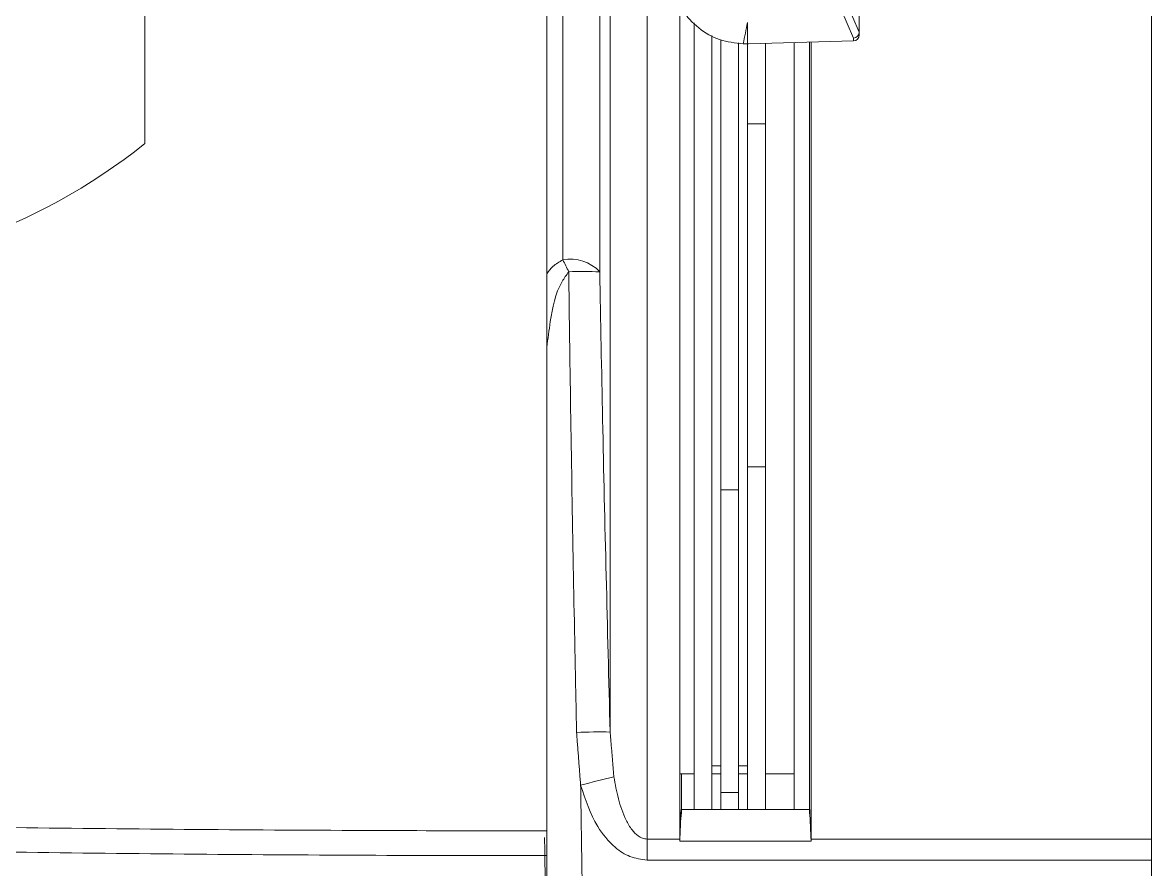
# Model space of a CAD drawing. Extents: x 2 to 136, y 1 to 99.
# Drawn here: x 10.658 to 12.553, y 43.28 to 44.7 of the extents above; entities that cross this region are included whole.
import ezdxf

# ---------------------------------------------------------------- set-up
doc = ezdxf.new("R2010")
doc.units = 0
doc.header["$MEASUREMENT"] = 0
doc.linetypes.add('SLD-Solid', pattern=[0])
doc.layers.add('OBJECT', color=7, linetype='CONTINUOUS')

msp = doc.modelspace()

# ---------------------------------------------------------------- linework, layer by layer
at = {"layer": 'OBJECT', "linetype": 'SLD-Solid', "lineweight": 15}
for p, q in [((10.8633, 53.47), (10.8633, 44.4974)), ((11.5654, 44.3023), (11.5654, 45.27)), ((11.6273, 45.27), (11.6273, 44.2823)), ((11.6447, 43.5102), (11.6447, 45.27)), ((12.5533, 45.27), (12.5533, 43.3306)), ((11.7066, 44.9992), (11.7066, 43.3306)), ((11.5383, 43.3444), (11.5383, 44.892)), ((12.0628, 44.7994), (12.0628, 44.6845)), ((11.7615, 43.44), (11.7615, 44.7331)), ((12.0533, 44.6745), (12.0317, 44.7235)), ((12.0412, 44.7335), (12.0628, 44.6844)), ((11.7855, 43.44), (11.7855, 44.6998)), ((11.8753, 44.7004), (11.8753, 44.665)), ((12.0628, 44.6844), (12.0628, 44.6845)), ((12.0628, 44.6845), (12.0628, 44.6796)), ((11.8155, 44.6788), (11.8155, 43.4537)), ((11.8304, 44.6713), (11.8304, 43.4537)), ((11.8604, 44.6662), (11.8604, 43.4537)), ((11.8737, 44.665), (11.8685, 44.665)), ((11.8753, 44.665), (11.8753, 43.4537)), ((12.053, 44.6697), (11.8768, 44.665)), ((11.9053, 44.6658), (11.9053, 43.44)), ((11.9533, 44.667), (11.9533, 43.44)), ((11.9792, 43.9139), (11.9792, 44.6677)), ((11.982, 43.3306), (11.982, 44.6678)), ((12.0533, 44.6697), (12.0533, 44.6745)), ((11.9053, 44.5308), (11.8753, 44.5308)), ((11.9053, 43.9551), (11.8753, 43.9551)), ((11.8604, 43.9168), (11.8304, 43.9168)), ((11.9792, 43.3768), (11.9792, 43.9144)), ((11.9792, 43.9139), (11.9792, 43.9144)), ((11.9792, 43.9144), (11.9792, 43.9144)), ((11.8155, 43.44), (11.8155, 43.4537)), ((11.8155, 43.4537), (11.8304, 43.4537)), ((11.8304, 43.4537), (11.8304, 43.44)), ((11.8604, 43.44), (11.8604, 43.4537)), ((11.8604, 43.4537), (11.8753, 43.4537)), ((11.8753, 43.4537), (11.8753, 43.44)), ((11.7615, 43.44), (11.7855, 43.44)), ((11.7615, 43.3306), (11.7615, 43.44)), ((11.7642, 43.44), (11.7642, 43.3768)), ((11.7855, 43.44), (11.7855, 43.38)), ((11.8304, 43.44), (11.8155, 43.44)), ((11.8155, 43.38), (11.8155, 43.44)), ((11.8304, 43.38), (11.8304, 43.44)), ((11.8753, 43.44), (11.8604, 43.44)), ((11.8604, 43.38), (11.8604, 43.44)), ((11.8753, 43.38), (11.8753, 43.44)), ((11.9533, 43.44), (11.9053, 43.44)), ((11.9053, 43.38), (11.9053, 43.44)), ((11.9533, 43.38), (11.9533, 43.44)), ((11.8604, 43.4085), (11.8304, 43.4085)), ((11.9796, 43.38), (11.7638, 43.38)), ((11.7638, 43.3679), (11.7642, 43.3768)), ((11.9792, 43.3768), (11.9796, 43.3679)), ((11.5383, 43.3444), (11.5383, 43.3028)), ((11.7066, 43.3306), (11.7615, 43.3306)), ((11.7066, 43.3306), (11.7066, 43.2955)), ((11.7614, 43.327), (11.7615, 43.3271)), ((11.982, 43.327), (11.7614, 43.327)), ((11.7615, 43.3306), (11.7615, 43.3271)), ((11.982, 43.3306), (11.982, 43.3271)), ((11.982, 43.3306), (12.5533, 43.3306)), ((11.982, 43.3271), (11.982, 43.327)), ((12.5533, 43.3306), (12.5533, 43.2955)), ((12.5533, 43.2955), (11.7066, 43.2955)), ((12.5533, 43.0857), (12.5533, 43.2955))]:
    msp.add_line(p, q, dxfattribs=at)
for centre, radius, start, end in [((11.8685, 44.785), 0.12, 269.8086, 270), ((11.8737, 44.785), 0.12, 270, 270.7501), ((11.8737, 44.785), 0.12, 270.7501, 271.5), ((12.0528, 44.6796), 0.01, 271.5, 273), ((12.0528, 44.6796), 0.01, 273, 0), ((10.2383, 45.278), 1, 231.3178, 308.6822), ((11.5781, 44.2358), 0.0677, 43.4329, 100.8595), ((11.2128, 44.1176), 0.398, 24.4634, 27.651), ((11.6003, 43.4208), 0.862, 88.2073, 91.6768), ((11.6264, 42.5752), 0.9352, 88.8748, 92.3313), ((12.058, 41.7), 1.7821, 103.2048, 105.0536)]:
    msp.add_arc(centre, radius, start, end, dxfattribs=at)
for centre, major_axis, ratio, start_param, end_param in [((13.9378, 44.1716), (0, 2.3412), 0.904333, 1.342949, 1.358461), ((12.0528, 44.6844), (0.00979, 0.00206), 0.992047, 4.559084, 6.071166), ((11.7433, 43.2944), (0.0113, 0.0619), 0.229753, 5.307816, 5.376814), ((12.0001, 43.2944), (-0.0113, 0.0619), 0.229686, 0.906398, 0.975396)]:
    msp.add_ellipse(centre, major_axis=major_axis, ratio=ratio, start_param=start_param, end_param=end_param, dxfattribs=at)
for points, knots in [([(11.8681, 44.665), (11.8546, 44.6664), (11.8277, 44.6691), (11.792, 44.6899), (11.7646, 44.7196), (11.7561, 44.7445), (11.7519, 44.7565)], [0, 0, 0, 0, 0.253584, 0.507164, 0.760847, 1, 1, 1, 1]), ([(11.5383, 44.279), (11.5415, 44.2833), (11.5486, 44.293), (11.5594, 44.299), (11.5654, 44.3023)], [0, 0, 0, 0, 0.450087, 1, 1, 1, 1]), ([(11.5751, 44.2824), (11.5713, 44.277), (11.5536, 44.2525), (11.5449, 44.2072), (11.5402, 44.1699), (11.5383, 44.1555)], [0, 0, 0, 0, 0.146773, 0.672528, 1, 1, 1, 1]), ([(11.5883, 43.5096), (11.5875, 43.5509), (11.5832, 43.7575), (11.5787, 44.0151), (11.5758, 44.2314), (11.5751, 44.2824)], [0, 0, 0, 0, 0.160414, 0.802068, 1, 1, 1, 1]), ([(11.6273, 44.2823), (11.6288, 44.1997), (11.6334, 43.9423), (11.6402, 43.6849), (11.6447, 43.5102)], [0, 0, 0, 0, 0.321064, 1, 1, 1, 1]), ([(11.6509, 43.435), (11.6531, 43.4227), (11.6576, 43.398), (11.6679, 43.3678), (11.6799, 43.347), (11.6897, 43.3367), (11.6986, 43.3315), (11.7041, 43.3309), (11.7066, 43.3306)], [0, 0, 0, 0, 0.300577, 0.606532, 0.762917, 0.874182, 0.940147, 1, 1, 1, 1]), ([(11.7066, 43.2955), (11.6968, 43.2967), (11.6773, 43.2992), (11.6478, 43.3192), (11.6157, 43.3584), (11.603, 43.397), (11.5951, 43.421)], [0, 0, 0, 0, 0.163499, 0.32571, 0.581357, 1, 1, 1, 1]), ([(9.6578, 43.3685), (9.7982, 43.3651), (10.1402, 43.3569), (10.684, 43.3487), (11.1705, 43.3448), (11.4553, 43.3445), (11.5383, 43.3444)], [0, 0, 0, 0, 0.224142, 0.545792, 0.867469, 1, 1, 1, 1]), ([(11.5383, 43.3028), (11.4552, 43.3029), (11.1703, 43.3032), (10.6837, 43.3073), (10.1397, 43.3165), (9.7975, 43.3252), (9.657, 43.3288)], [0, 0, 0, 0, 0.132531, 0.454207, 0.77585, 1, 1, 1, 1]), ([(11.5383, 43.0857), (11.5377, 43.127), (11.5363, 43.2096), (11.5351, 43.2922), (11.5346, 43.3335)], [0, 0, 0, 0, 0.500262, 1, 1, 1, 1]), ([(11.5383, 43.3028), (11.5383, 43.2715), (11.5383, 43.2156), (11.5383, 43.1597), (11.5383, 43.1351)], [0, 0, 0, 0, 0.560001, 1, 1, 1, 1])]:
    msp.add_open_spline(points, degree=3, knots=knots, dxfattribs=at)
for points in [[(11.5951, 43.421), (11.5883, 43.5096)], [(11.6447, 43.5102), (11.6509, 43.435)], [(11.5951, 43.421), (11.6003, 43.0857)], [(11.7615, 43.3271), (11.7638, 43.38)], [(11.9796, 43.38), (11.982, 43.3271)], [(11.7615, 43.3271), (11.7615, 43.3306)], [(11.982, 43.3306), (11.982, 43.3271)]]:
    msp.add_open_spline(points, degree=1, dxfattribs=at)

doc.saveas('drawing.dxf')
